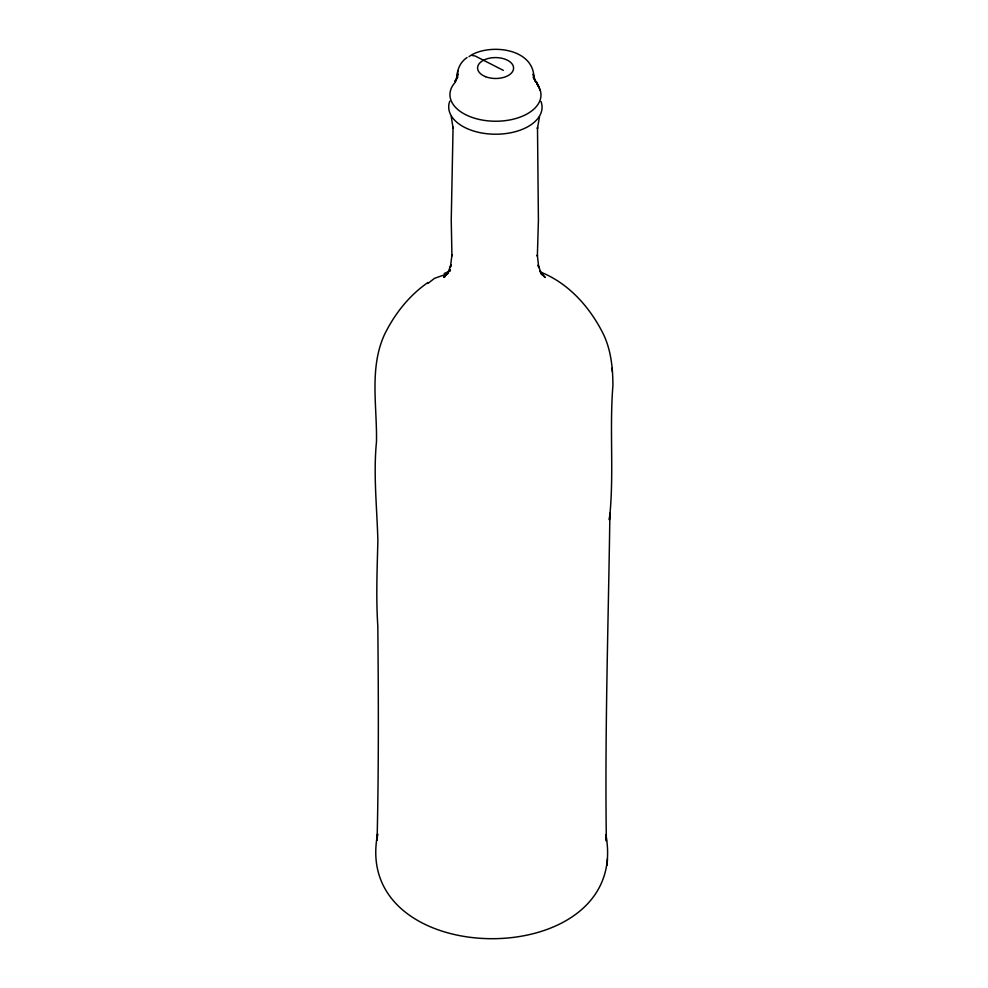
<?xml version="1.0" encoding="UTF-8"?>
<svg xmlns="http://www.w3.org/2000/svg" width="988" height="988" viewBox="0 0 988 988"><rect width="100%" height="100%" fill="white"/><g stroke="black" fill="none" stroke-linecap="round" stroke-linejoin="round"><path stroke-width="1.48" d="M427.915 282.519C409.193 295.424 394.694 313.912 384.678 334.191C369.055 367.82 377.194 406.13 376.477 441.809C373.242 474.82 377.033 507.77 377.873 540.757C377.169 569.187 375.934 597.641 377.811 626.071C378.49 697.516 378.774 768.973 377.083 840.393L377.638 833.872C350.221 972.945 632.542 974.082 605.817 834.625L606.373 841.159C604.73 731.836 608.398 622.477 609.905 513.254L609.349 519.886C614.338 475.277 609.3 430.385 612.906 385.666C612.893 367.277 610.856 348.332 602.198 331.807C588.984 306.329 568.483 283.494 541.498 272.453M607.064 865.266L607.472 858.905M467.077 57.526C460.186 61.997 456.678 70.099 457.148 78.188L457.889 73.853L455.382 81.522L457.703 77.076L454.702 81.226M457.148 78.188L457.777 70.864M539.485 116.708L537.447 128.662L537.497 127.464L538.411 220.485L537.361 256.238L537.311 255.028L538.769 267.575L538.127 265.068L541.412 273.688L539.794 271.058L545.228 277.492L542.004 274.676M447.626 273.38L451.022 264.784L450.38 267.279L451.985 254.743L451.936 255.954L451.244 220.188L453.072 127.18L453.122 128.391L451.232 116.423M448.379 272.058L450.219 269.489L444.192 277.406L445.279 275.985M469.004 56.662L470.98 55.242L475.216 56.02L503.324 70.37M447.799 273.256L443.674 277.159L445.218 275.738M427.989 283.371L434.547 278.32L447.823 273.639M472.19 54.575C492.679 43.596 534.385 49.067 533.915 78.447L533.174 74.1L535.607 81.782L533.273 77.323L538.744 86.314M444.205 273.515L450.442 270.848M540.769 273.676L543.215 275.294M538.781 86.882L536.225 81.498L540.337 90.637M612.177 368.116L612.325 371.488M536.842 83.968A45.51 26.417 0.3 0 1 493.827 121.215A45.51 26.417 0.3 0 1 455.517 82.016M540.992 101.505A46.671 27.108 0.3 0 1 495.383 134.22A46.671 27.108 0.3 0 1 449.775 101.196M485.491 76.656A17.994 10.448 0.3 0 0 513.538 68.839A17.994 10.448 0.3 0 0 487.714 58.613A17.994 10.448 0.3 0 0 485.491 76.656"/></g></svg>
